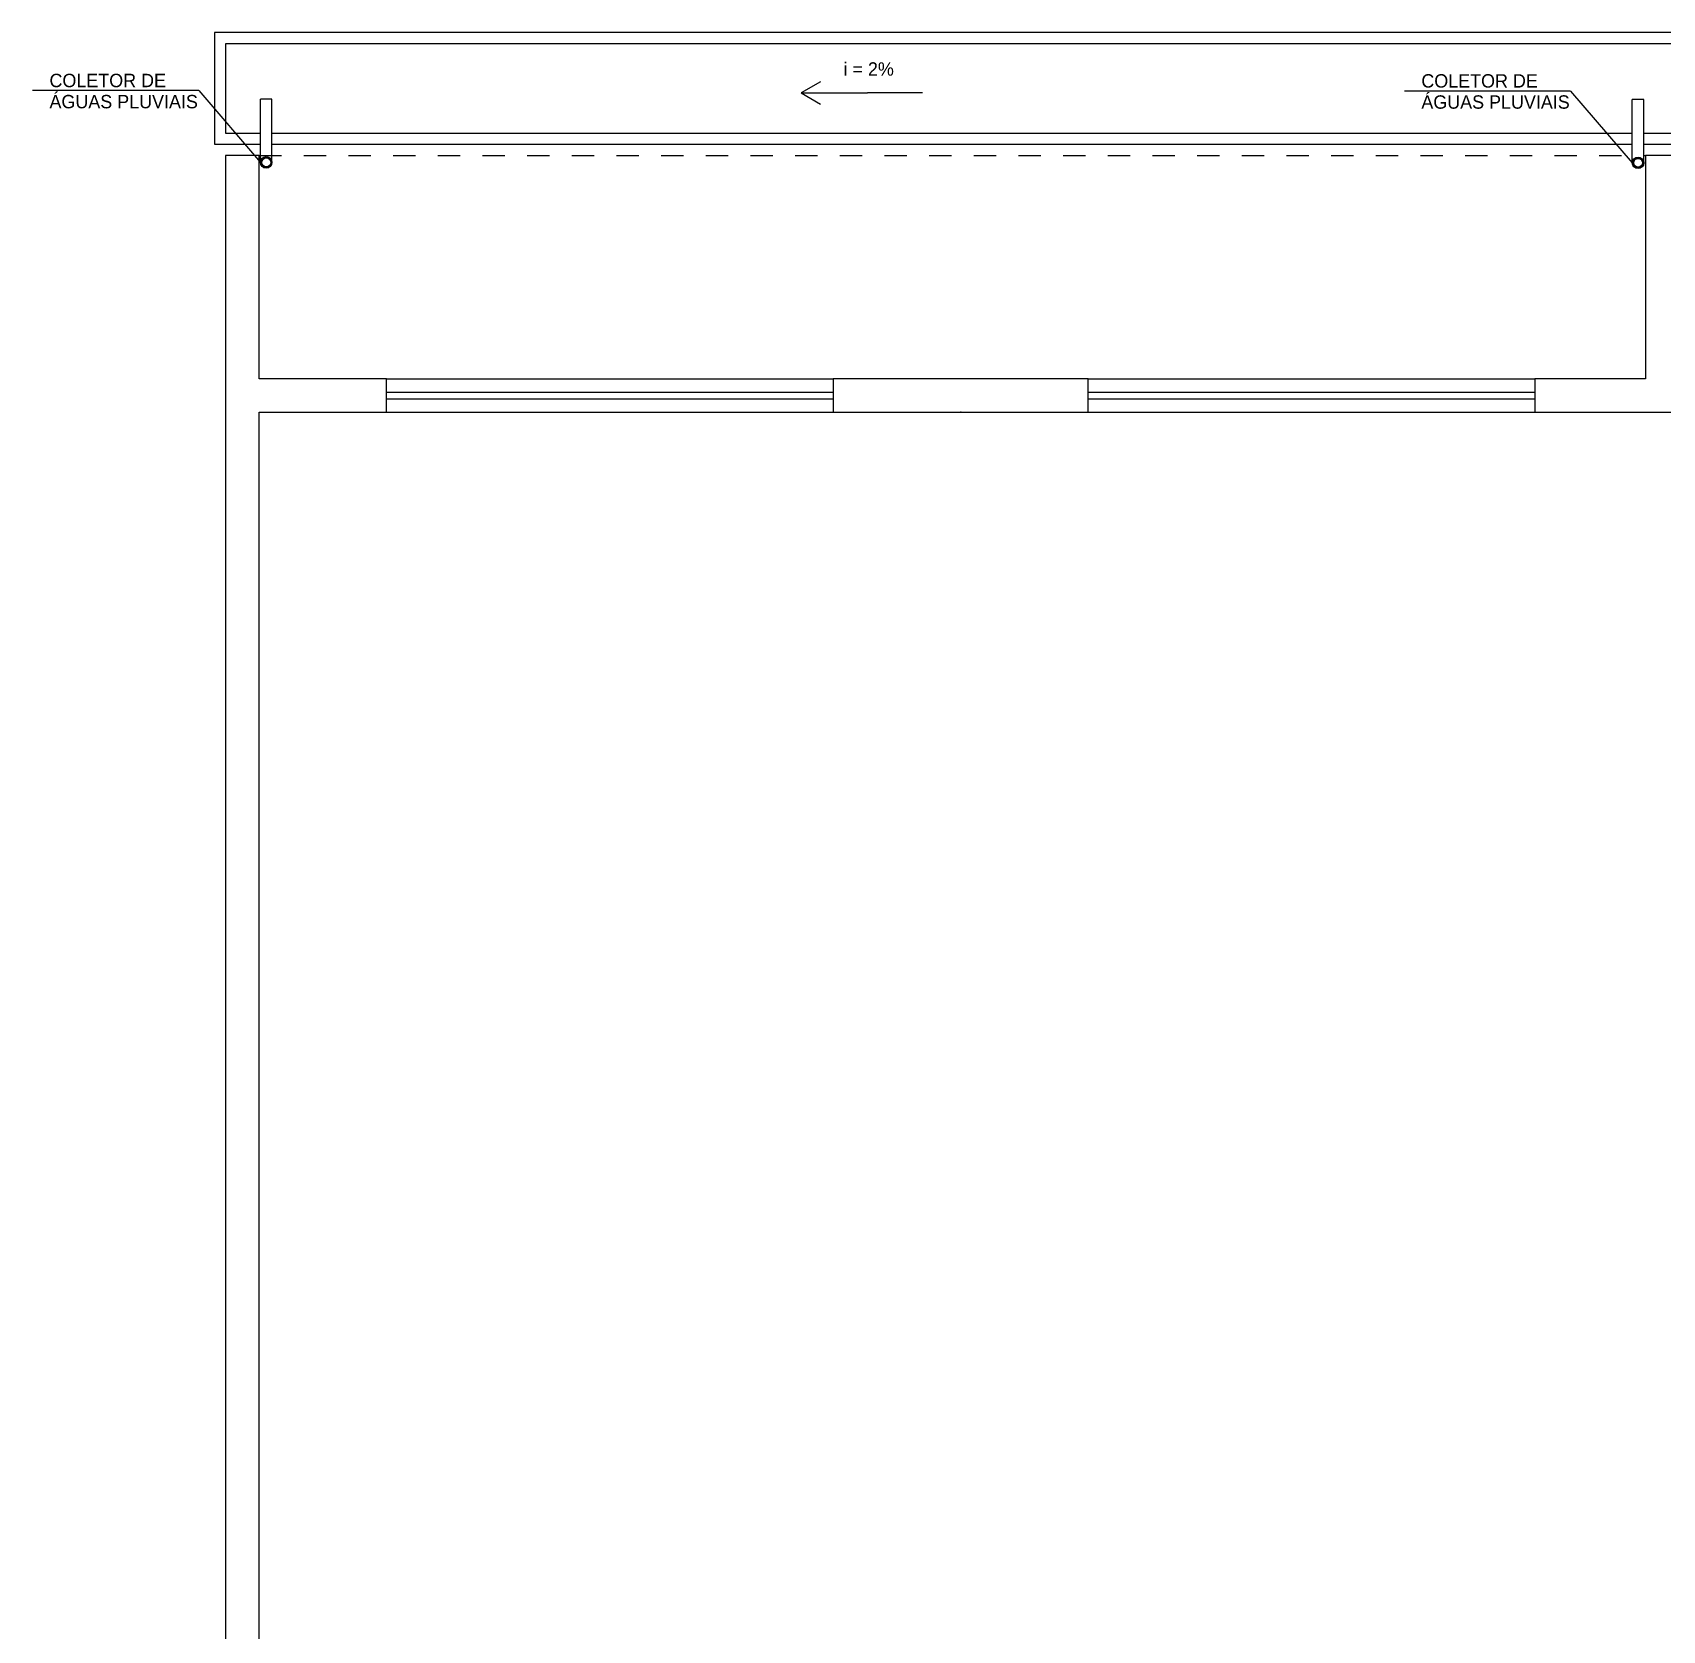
# Model space of a CAD drawing. Header units: millimetres. Extents: x 776 to 1595, y 411 to 1258.
# Drawn here: x 860.52 to 867.82, y 432.01 to 439.16 of the extents above; entities that cross this region are included whole.
import ezdxf

# ---------------------------------------------------------------- set-up
doc = ezdxf.new("R2010")
doc.units = ezdxf.units.MM
doc.linetypes.add('ACAD_ISO03W100', pattern=[30, 12, -18])
for name, color, linetype in [('can01', 1, 'Continuous'), ('can02', 2, 'Continuous'), ('COTAS-TEXTOS', 1, 'Continuous'), ('pena 01', 1, 'Continuous'), ('pena01', 1, 'Continuous'), ('pena02', 2, 'Continuous'), ('pena03', 3, 'Continuous'), ('TIGRECAD', 1, 'Continuous')]:
    doc.layers.add(name, color=color, linetype=linetype)
doc.styles.get("Standard").update_dxf_attribs({"font": 'ERASLGHT.TTF'})

msp = doc.modelspace()

# ---------------------------------------------------------------- hatches: boundary and pattern name
at = {"layer": 'pena01'}
h = msp.add_hatch(color=256, dxfattribs=at)
h.paths.add_polyline_path([(861.5893, 438.5784, 1), (861.5378, 438.5784, 1)])
h.paths.add_polyline_path([(861.5441, 438.5783, -1), (861.5841, 438.5783, -1)], flags=16)
h = msp.add_hatch(color=256, dxfattribs=at)
h.paths.add_polyline_path([(867.7317, 438.5766, 1), (867.6802, 438.5766, 1)])
h.paths.add_polyline_path([(867.6865, 438.5765, -1), (867.7265, 438.5765, -1)], flags=16)

# ---------------------------------------------------------------- linework, layer by layer
at = {"layer": 'can01'}
msp.add_line((864.503, 438.8897), (864.2562, 438.8897), dxfattribs=at)
for centre, radius in [((861.5635, 438.5784), 0.0258), ((861.5641, 438.5783), 0.02), ((867.706, 438.5766), 0.0258), ((867.7065, 438.5765), 0.02)]:
    msp.add_circle(centre, radius, dxfattribs=at)
at = {"layer": 'can02', "color": 0}
for points in [[(862.5318, 431.4596), (862.5318, 431.6096), (861.5318, 431.6096), (861.5318, 437.4596), (862.1026, 437.4596), (862.1026, 437.6096), (861.5318, 437.6096), (861.5318, 438.6096), (861.3818, 438.6096), (861.3818, 431.4596)], [(868.386, 437.4596), (868.386, 437.6096), (867.8901, 437.6096), (867.8901, 438.6096), (867.7401, 438.6096), (867.7401, 437.6096), (867.2443, 437.6096), (867.2443, 437.4596)], [(865.2443, 437.4596), (865.2443, 437.6096), (864.1026, 437.6096), (864.1026, 437.4596)]]:
    msp.add_lwpolyline(points, close=True, dxfattribs=at)
at = {"layer": 'pena 01', "color": 0, "linetype": 'ACAD_ISO03W100', "ltscale": 0.005}
msp.add_line((861.5318, 438.6096), (867.7401, 438.6096), dxfattribs=at)
at = {"layer": 'pena01'}
for p, q in [((880.1318, 439.1596), (861.3318, 439.1596)), ((861.3318, 439.1596), (861.3318, 438.6596)), ((880.1318, 439.1096), (861.3818, 439.1096)), ((861.3818, 439.1096), (861.3818, 438.7096)), ((861.2617, 438.8997), (861.5378, 438.5784)), ((867.4041, 438.8978), (867.6802, 438.5766)), ((861.3318, 438.6596), (861.5378, 438.6596)), ((861.3818, 438.7096), (861.5378, 438.7096)), ((861.5893, 438.7096), (867.6802, 438.7096)), ((861.5893, 438.6596), (867.6802, 438.6596)), ((867.7317, 438.7096), (873.9665, 438.7096)), ((867.7317, 438.6596), (873.9665, 438.6596))]:
    msp.add_line(p, q, dxfattribs=at)
at = {"layer": 'pena01', "color": 0}
for p, q in [((862.1026, 437.6096), (864.1026, 437.6096)), ((865.2443, 437.6096), (867.2443, 437.6096)), ((862.1026, 437.4596), (864.1026, 437.4596)), ((865.2443, 437.4596), (867.2443, 437.4596))]:
    msp.add_line(p, q, dxfattribs=at)
at = {"layer": 'pena02'}
for p, q in [((861.5893, 438.8615), (861.5378, 438.8615)), ((861.5378, 438.5784), (861.5378, 438.8615)), ((861.5893, 438.5783), (861.5893, 438.8615)), ((867.7317, 438.8597), (867.6802, 438.8597)), ((867.6802, 438.5766), (867.6802, 438.8597)), ((867.7317, 438.5765), (867.7317, 438.8597))]:
    msp.add_line(p, q, dxfattribs=at)
at = {"layer": 'pena02', "color": 0}
for p, q in [((862.1026, 437.5496), (864.1026, 437.5496)), ((862.1026, 437.5196), (864.1026, 437.5196)), ((865.2443, 437.5496), (867.2443, 437.5496)), ((865.2443, 437.5196), (867.2443, 437.5196))]:
    msp.add_line(p, q, dxfattribs=at)
at = {"layer": 'pena03', "color": 0}
msp.add_point((864.6735, 437.4596), dxfattribs=at)
at = {"layer": 'TIGRECAD'}
for p, q in [((864.0457, 438.9397), (863.9591, 438.8897)), ((861.2617, 438.8997), (860.5178, 438.8997)), ((863.9591, 438.8897), (864.2562, 438.8897)), ((863.9591, 438.8897), (864.0457, 438.8397)), ((867.4041, 438.8978), (866.6602, 438.8978))]:
    msp.add_line(p, q, dxfattribs=at)

# ---------------------------------------------------------------- texts
at = {"layer": 'COTAS-TEXTOS', "color": 1}
for s, p in [('i = 2%', (864.1487, 438.9665)), ('COLETOR DE', (860.5934, 438.9152)), ('COLETOR DE', (866.7358, 438.9134)), ('ÁGUAS PLUVIAIS', (860.5934, 438.8205)), ('ÁGUAS PLUVIAIS', (866.7358, 438.8187))]:
    msp.add_text(s, height=0.06, dxfattribs=at).set_placement(p)

doc.saveas('drawing.dxf')
